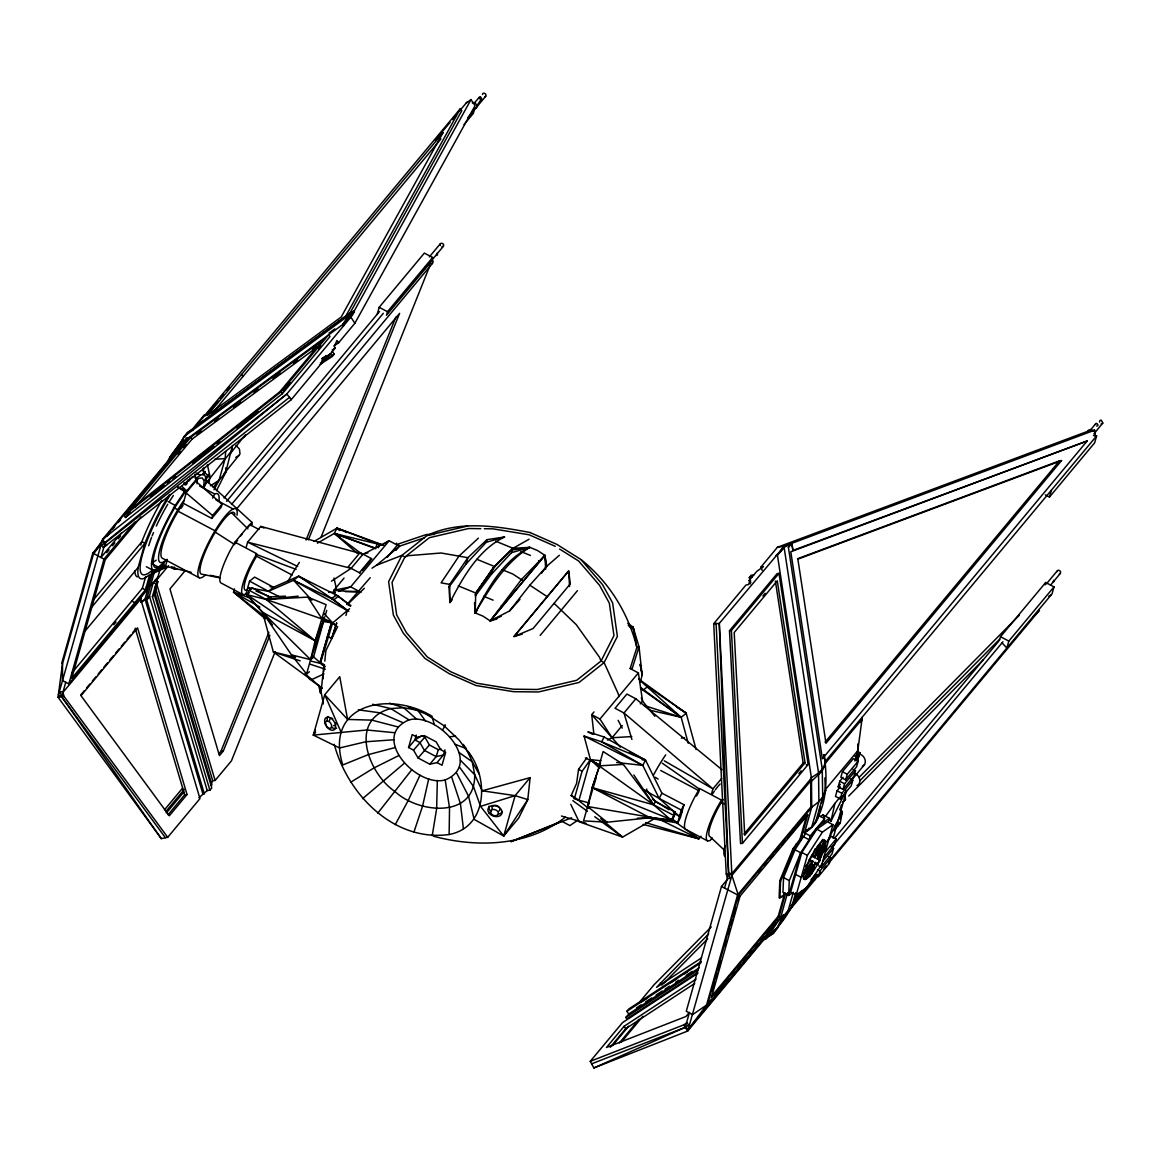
<?xml version="1.0" encoding="UTF-8"?>
<svg xmlns="http://www.w3.org/2000/svg" width="1161" height="1161" viewBox="0 0 1161 1161"><rect width="100%" height="100%" fill="white"/><g stroke="black" fill="none" stroke-linecap="round" stroke-linejoin="round"><path stroke-width="1.5" d="M857.819 743.94L857.805 750.703L854.873 761.079M197.094 483.861L197.123 478.782M203.509 485.98L210.228 477.926L203.204 471.003L203.219 468.318M846.296 790.336L830.899 821.335L829.433 818.316L822.931 814.862L820.551 816.546M334.223 744.288C347.734 794.501 393.739 842.16 449.133 834.512L449.539 807.867L445.185 779.945C484.471 763.604 437.987 711.998 409.02 719.893C369.735 736.234 416.233 787.84 445.185 779.945M437.334 780.453L436.638 808.724L432.24 835.63M496.879 618.973L490.218 620.903L482.918 616.099L475.168 612.921L475.749 593.039L493.149 568.063L513.031 548.297L529.082 539.226M779.887 898.179L780.598 881.141L793.703 849.228L800.727 839.766L807.751 814.862L806.953 814.442L799.929 839.345L792.905 848.822L779.815 880.72L779.104 897.758L782.006 896.684L785.025 893.07M805.255 833.874L794.995 849.75L783.559 877.585L782.949 892.432L788.667 895.465L792.629 892.664M794.995 849.75L800.713 852.784L789.291 880.618L788.667 895.465L800.713 852.784L816.488 828.373M788.421 547.455L791.889 543.363L784.212 546.352L777.42 555.074L811.466 778.218L811.728 807.272L804.66 832.292L811.757 826.922L818.897 801.612L818.549 773.037L784.154 547.644L784.212 546.352L791.889 543.363L792.978 550.488L791.628 543.406L783.414 546.468L777.42 547.281L761.094 566.858L762.124 570.327M776.07 555.277L777.42 555.074L784.154 547.644L784.212 546.352L719.283 623.428L728.615 873.652L730.037 878.427L727.671 878.746L726.249 873.957L713.71 623.718L745.972 585.013L748.337 584.694L750.543 580.369L749.121 580.558L750.151 584.027M214.016 489.753L218.994 480.393L225.132 458.624L225.698 451.455M817.083 855.526L824.266 840.187L824.658 841.188L817.083 855.526L820.246 844.308L818.331 846.616L815.153 857.834L814.601 856.615L817.518 846.282L820.203 843.06A16.733 3.57 -62.1 0 1 824.266 840.187L825.369 840.724A16.733 3.57 -62.1 0 1 825.355 845.585L824.615 849.707L817.068 858.763L820.159 860.286L817.431 864.437A16.733 3.57 -62.1 0 1 811.655 873.362L814.079 864.756M628.232 625.329L630.568 627.608L633.079 627.071L636.852 647.461L630.147 668.547L632.295 668.199L639.029 646.75L633.079 627.071L627.724 623.341M640.335 682.204L642.178 674.904L640.146 664.281M334.034 345.818L338.562 342.843L354.874 323.266L350.332 316.329L350.68 312.643L353.844 311.133L354.352 311.946L350.84 317.142L286.709 394.101L101.646 545.293L103.242 547.702L291.179 399.718L323.426 360.998L321.844 358.589L326.676 355.658L327.634 357.109L321.626 361.042M323.934 664.919L321.075 691.825L323.353 703.943M322.903 678.938L323.28 675.383M323.658 671.827L324.412 664.716L319.957 662.35L331.582 622.369L335.5 625.271M324.79 661.16L325.922 650.479L337.648 626.635M434.258 724.595L432.023 716.235C390.169 690.592 323.817 703.247 342.742 764.983L368.11 754.694L395.379 747.495M449.133 834.512C488.142 827.024 488.854 777.173 467.898 751.24M467.012 750.238L472.251 761.761L474.689 774.677L482.207 790.801L530.127 777.623L527.791 799.595L518.735 817.997L503.714 836.022L474.152 819.361L468.58 796.344L456.636 773.008M232.505 445.49L225.698 472.353L216.483 490.711M586.885 757.727L578.541 769.38L576.596 783.37L571.168 795.532L578.251 800.263M482.483 94.52C482.787 91.414 487.243 94.056 485.733 96.247L467.68 117.812M1057.134 571.604C1057.439 568.498 1061.88 571.125 1060.385 573.331L1050.458 585.246M1095.462 424.433C1096.129 421.312 1099.83 426.131 1096.695 426.072M140.452 598.263L199.968 798.608L167.706 837.313L161.292 838.634L58.05 697.239L62.52 663.657L93.591 553.507L101.747 541.316L125.91 512.335M697.921 973.179L622.514 1022.609L590.252 1061.328L593.866 1067.96L687.689 1031.041L731.894 875.394L719.283 623.428L713.71 623.718M591.849 1063.737L685.251 1027.34L688.531 1029.081L706.541 1005.092L737.612 894.928L810.9 806.982L810.639 778.102L818.549 773.037L822.249 769.119L825.471 763.401L824.15 754.737M811.757 826.922C825.471 809.754 827.3 785.678 825.297 764.533L824.629 763.27M862.275 717.121L857.805 750.703L826.385 788.392M209.082 482.047L210.025 476.939M834.004 830.681L840.172 823.294L842.349 811.771L840.259 808.985M824.963 847.37L825.355 845.585L823.584 844.657A16.733 3.323 -61.7 0 0 824.005 842.886M825.413 846.862L817.866 855.918L818.389 853.93L825.355 845.585L825.137 848.14L817.431 864.437L814.572 863.029L815.138 862.405L818.229 863.929M830.899 821.335L834.933 803.339L840.448 796.722M428.714 778.857L422.575 806.111L413.882 832.234M817.068 858.763L817.271 857.921L820.159 860.286M103.242 540.576L92.807 553.086L61.722 663.25L62.52 663.657L62.476 680.564L68.804 683.916L146.634 590.514L152.396 570.066A62.781 13.366 -62.1 0 1 141.613 557.773A62.781 13.366 -62.1 0 1 170.536 494.528M186.965 438.118L102.589 539.357L58.398 695.018L61.678 696.76L165.341 837.632M161.292 838.634L61.678 696.76L65.756 682.305M106.638 545.481L102.589 539.357L286.709 394.101L289.582 397.294L105.041 543.058L100.963 557.512L121.557 532.797M68.804 683.916L104.011 559.138L134.908 522.044M85.087 631.076L138.144 567.41L144.936 543.319A67.28 14.324 -62.1 0 1 167.503 497.547L169.274 494.804M72.142 672.582L142.382 588.308L145.604 576.843M141.671 595.709L140.699 599.105L62.883 692.507M140.902 516.906L105.216 559.733L71.75 678.329L145.43 589.919L149.74 574.637L144.762 578.149A67.28 14.324 -62.1 0 1 138.144 567.41M140.858 602.443L144.893 599.671L152.628 572.257M192.813 430.542L193.611 427.741L204.525 414.637M154.529 571.415L146.33 600.44L144.893 599.671M204.38 793.979L146.605 599.482L149.435 596.086L153.252 582.575L155.98 584.027L152.41 596.681L209.894 790.22L207.224 790.568L198.937 797.738M156.546 581.966L160.262 568.803M152.41 596.681L154.297 594.403L157.867 581.748L155.139 580.311M153.092 572.054L151.206 574.332L165.065 567.802L167.242 560.081M199.257 577.786L162.38 558.238A39.039 8.316 -62.1 0 1 178.126 511.246L183.264 503.293L186.747 490.943L196.165 479.653L194.903 474.37M177.531 487.083L186.326 492.467L195.73 481.191L196.165 479.653L194.743 476.344M203.204 471.003L204.118 467.781M203.915 474.718L204.8 471.584L202.972 473.775M208.066 482.744L208.98 479.522M183.264 503.293L211.81 518.43L212.623 515.528L222.041 504.251L195.73 481.191M222.041 504.251L221.214 507.139L211.81 518.43M251.124 525.556L252.01 522.421L205.178 479.624M265.259 618.828L233.535 592.139L234.449 588.903M246.263 547.02L247.627 542.172L260.761 526.412L363.016 554.145L351.159 568.368L331.48 581.153M350.549 605.824L338.431 596.173L298.653 576.204L273.517 587.263L254.636 577.104L249.557 581.153L245.929 594.055L262.604 612.355L310.611 659.666L306.562 674.004L291.469 654.891L262.604 612.355L247.075 594.693L249.18 590.296L252.314 587.8L269.367 596.972L285.504 596.144M377.238 314.21L379.183 307.302L424.36 253.083L432.661 257.481L431.66 261.065L386.468 315.284L387.484 311.699L432.661 257.481M291.469 654.891L310.611 659.666L315.168 640.77L326.125 604.678L307.781 597.102L266.246 599.468L247.075 594.693L249.296 592.661M325.356 615.17L326.705 610.396M474.312 109.845L473.311 113.415L464.037 124.546M324.05 665.935L320.117 663.033L331.582 622.369M345.92 615.475L347.313 610.555L349.606 608.727M393.927 739.76L365.671 741.777L339.534 747.989L313.339 735.102L324.732 694.728L339.752 676.703L347.589 719.443L371.781 720.125L397.57 726.83M448.973 587.045L449.713 584.375L467.883 557.701L486.996 539.647L504.542 536.992C478.303 549.748 462.847 577.481 449.902 602.559L448.973 587.045L466.141 563.898L486.241 542.303L486.996 539.647M408.556 747.51L412.213 734.594L417.162 737.22L424.375 735.624L436.144 741.85L440.701 749.687L445.664 752.328L442.022 765.259L437.044 762.617L429.831 764.214L418.062 757.973L413.519 750.151L408.556 747.51L414.898 739.905L421.965 735.624L424.868 737.162L429.425 744.999L438.307 749.701L441.18 749.063M416.262 735.058L414.898 739.905L419.861 742.532L424.404 750.369L436.173 756.609L443.386 755.013L444.982 749.832M466.141 563.898L467.883 557.701L441.107 552.999L408.164 555.684L404.913 557.019L392.041 582.43L396.67 614.938L406.423 632.658L427.35 656.995L450.744 671.711L476.765 683.205L513.046 689.184L537.311 689.503L576.741 680.273L601.079 661.001L613.951 635.589L609.322 603.081L599.569 585.362L578.657 561.024L559.617 549.066M475.313 595.956L491.408 574.26L493.149 568.063L513.031 548.297L529.822 547.353L537.572 550.532L544.857 555.335L546.816 566.22L541.345 573.418M491.408 574.26L511.508 552.68L512.262 550.009L529.822 547.353C505.296 562.33 489.478 588.598 475.168 612.921L474.544 602.574M459.538 767.116L473.441 786.461L480.552 806.344L503.714 836.022L515.107 795.648L530.127 777.623M588.511 808.317L574.724 797.418L582.111 771.267L590.441 759.613L584.056 736.059L601.659 741.806L645.516 760.092L661.886 793.152L684.003 804.747L680.375 817.634L677.661 822.931L648.085 818.041M589.338 802.933L578.976 800.263L590.441 759.613L600.919 760.76M646.648 790.133L655.355 801.598L675.325 812.061L673.641 815.327L653.672 804.863L599.076 765.868L603.11 751.53L623.384 764.431L653.672 804.863L672.059 820.958L587.597 806.518L583.562 820.856L607.087 822.22L650.044 817.75L671.537 819.724L674.526 814.877L671.537 819.724L592.154 787.608L600.585 762.908M675.325 812.061L672.059 820.958L674.526 814.877M684.003 804.747L681.289 810.044L677.661 822.931L671.842 818.708M711.562 793.703L712.927 788.856L721.692 778.349M727.207 879.617L721.489 886.482L686.282 1011.26L692.609 1014.627L706.541 1005.092L707.325 1005.499L780.613 917.553C789.538 912.59 794.937 903.505 796.852 893.68M593.866 1067.96L685.251 1027.34L689.329 1012.885M724.537 888.107L728.615 873.652L716.076 623.399M707.325 1005.499L738.396 895.349L811.699 807.403L810.9 806.982M712.433 990.71L714.871 982.075M715.844 978.621L717.309 973.44M718.282 969.986L720.72 961.352M725.103 945.809L726.568 940.628M728.513 933.72L729.979 928.539M730.951 925.085L732.402 919.904M733.389 916.45L735.813 907.815M737.772 900.907L739.223 895.726L740.021 896.147L711.272 998.039L779.002 916.755L785.547 893.52M711.635 996.24L778.204 916.348L784.763 893.099M787.637 892.664L780.613 917.553L779.829 917.132L780.584 917.683L787.593 912.59L773.313 933.4L761.355 941.527M818.665 865.816L821.059 867.093L832.959 824.687L827.43 821.756L816.851 829.23L801.845 852.464L790.685 892.025L796.214 894.957L806.779 887.483L821.799 864.248M787.709 912.183L793.326 892.258M818.084 815.211L824.586 818.65L810.233 835.891L809.144 839.751L802.628 836.297M791.512 907.612L795.72 892.678M815.559 822.351L822.699 797.056L826.095 790.031M819.173 811.321L820.58 806.344M821.524 803.02L822.931 798.042M823.86 794.719L825.268 789.741L824.89 777.87M796.214 894.957L807.374 855.396L822.394 832.161L832.959 824.687M814.949 848.88L813.005 855.773L814.601 856.615L811.742 855.207L809.057 860.316L813.237 861.477L803.818 874.059A16.733 3.57 -62.1 0 0 803.804 878.921L804.907 879.472A16.733 3.57 -62.1 0 0 808.97 876.584L811.974 873.623L815.138 862.405M823.497 822.51L824.586 818.65M807.2 875.655L808.97 876.584L811.887 866.251L804.907 879.472M810.059 875.931L813.222 864.713L805.647 879.051L804.849 878.659L812.424 864.321L804.878 873.377L805.69 870.532L804.95 870.068L811.902 861.723L810.146 860.78L805.502 866.353M817.286 853.393L820.203 843.06M840.346 786.824L837.066 790.757L835.485 796.373L840.288 798.928L851.216 785.823L852.798 780.207L850.389 778.929M853.074 769.409L855.483 770.686L853.901 776.303L842.988 789.407L838.169 786.853L839.751 781.237L843.031 777.304M842.436 771.717L840.854 777.333L845.672 779.887L856.586 766.782L858.168 761.166L853.364 758.612L842.436 771.717L847.254 774.256L845.672 779.887M828.475 821.727L829.433 818.316L818.331 826.168M825.355 845.585L824.615 849.707M861.027 722.563L861.926 719.341L824.47 764.301M814.775 874.697L818.374 876.613L819.956 870.997L830.884 857.892L828.475 856.615M840.288 798.928L841.885 793.311L852.798 780.207M842.988 789.407L844.569 783.791L855.483 770.686M839.925 810.059L841.406 804.834M833.076 838.344L846.587 790.481M840.071 818.955L842.349 811.771L827.212 841.681M830.884 857.892L829.288 863.508L818.374 876.613M831.16 847.095L833.569 848.372L831.973 853.988L821.059 867.093M827.082 841.536L831.436 836.297L836.254 838.852L834.672 844.468L823.744 857.573M999.519 640.277L1000.521 636.707L1045.698 582.488L1053.999 586.885L1052.055 593.793L829.331 861.07M1053.999 586.885L1008.822 641.104L1006.877 648.012L1001.972 642.86M1045.321 494.833L1049.471 497.039L1051.416 490.131M1045.031 584.868L1045.698 582.488M1093.517 435.549L1096.608 435.912L1094.649 442.82L1049.471 497.039M592.589 789.741L587.597 806.518L607.087 822.22M593.59 786.389L596.086 778.001M336.559 623.007L331.785 638.565L327.344 636.199M438.307 749.701L436.173 756.609L429.831 764.214M856.397 760.252L858.052 755.216L860.054 752.821L857.253 751.341M140.771 545.031L141.889 541.694A67.28 14.324 -62.1 0 1 161.843 500.362M804.95 870.068L803.818 874.059L810.784 865.714L803.804 878.921M599.453 766.202L592.154 787.608L587.597 806.518L589.12 803.557M331.509 638.419L336.792 623.123M189.461 479.899L187.661 481.046M857.34 760.528L860.054 752.821L857.094 760.992M275.172 651.698L231.416 760.876L215.104 780.453L212.724 780.758L210.533 785.097L211.941 784.909L154.761 592.4M320.929 537.499L429.976 265.434M820.493 853.567L818.52 858.487L821.756 850.868M219.008 753.649L220.938 751.341L268.888 632.281M306.04 540.054L395.872 317.026M184.715 571.212L169.941 588.946L219.458 755.637L223.304 751.022L269.903 635.314M308.405 539.734L399.587 313.354L236.525 509.04M324.253 618.363L315.168 640.77L262.604 612.355L272.443 624.85M530.04 532.522L529.982 532.507C496.153 526.02 459.451 520.244 427.03 535.497L401.88 555.408L388.616 581.617L393.376 615.112L403.447 633.384L424.999 658.476L449.133 673.641L475.952 685.498L513.365 691.666L538.385 691.985L579.02 682.479L604.112 662.612L617.376 636.402L612.616 602.907L602.544 584.636L580.993 559.544L556.859 544.378L529.982 532.507M174.194 453.864C180.448 447.856 181.174 438.437 187.516 432.618L350.68 312.643L342.655 324.587L180.579 443.749L181.667 445.113L185.339 440.701M179.229 446.883L183.96 436.609L347.676 316.242L350.332 316.329L351.13 317.65M179.955 447.464L181.261 444.445L187.124 437.857M780.584 917.683L766.129 938.93L765.447 938.248L766.739 935.229L775.795 922.705M394.667 732.722L366.92 729.993L313.339 735.102L315.429 730.298M231.199 451.789L230.604 453.153L245.421 434.736M224.233 473.456L225.771 471.032L225.814 467.81M225.176 472.396L239.993 453.98L239.471 449.118L235.944 445.345M474.602 108.728L476.387 107.944A4.746 3.265 39.8 0 0 476.852 105.825L481.655 98.67L480.465 96.711L479.232 98.09M424.389 269.076L424.853 267.378M424.665 268.757L443.415 246.248C445.185 243.171 438.902 241.691 440.396 245.508M375.395 548.268L377.586 543.348L382.55 545.148M851.419 780.381L864.539 764.635C867.078 760.165 863.131 753.881 858.066 753.91M1093.88 433.924L1102.877 422.923L1101.223 420.166L1099.975 420.413L1099.511 422.096M212.739 498.156L214.64 494.005L199.692 486.082M419.963 775.243L408.338 800.219L395.306 824.557M781.397 919.57L777.348 928.278L773.313 933.4L763.793 938.552M166.125 465.01L169.68 457.434L182.843 439.221M779.67 923.169L777.348 928.278L774.184 929.99M825.297 764.533L821.901 771.441L810.929 781.774M809.057 860.316L812.061 856.31L815.153 857.834M475.067 603.009L475.168 612.921C488.113 587.843 503.584 560.11 529.822 547.353L511.508 552.68M317.432 543.174L334.31 533.421L337.024 528.124L384.073 545.38M378.268 547.76L379.894 544.582L337.024 528.124L314.007 541.432M616.622 762.501L642.802 765.389L645.516 760.092L604.112 737.017L601.659 741.806L642.802 765.389L659.172 798.449L679.475 816.488L682.189 811.191M637.418 818.215L650.044 817.75L592.154 787.608L653.672 804.863L655.355 801.598M681.289 810.044L659.172 798.449L661.886 793.152M802.817 876.526L805.908 870.648M818.795 846.674L822.67 839.33M818.389 853.93L825.369 840.724L817.866 855.918M460.38 108.641L345.905 315.894L195.541 426.464L460.38 108.641L461.759 110.73L349.708 313.615M350.84 317.142L471.003 99.57L475.052 105.695L354.874 323.266M252.068 524.322L249.644 524.54L234.943 542.172L230.212 550.546A33.19 7.068 -62.1 0 0 221.054 582.996L242.881 594.577L245.319 594.359M442.501 729.993L445.447 725.001L443.937 725.683L426.435 714.247L407.874 706.57M834.933 827.067L837.473 822.757L840.172 823.294M169.521 501.407L173.337 495.515M164.456 564.014L156.982 570.182A54.045 11.508 -62.1 0 1 175.253 505.427L184.338 491.814M807.098 831.029L808.927 828.185M202.594 474.472L204.481 471.598M503.714 836.022L527.791 799.595L515.107 795.648L482.207 790.801M343.496 325.951L342.655 324.587L353.844 311.133L348.518 314.239M474.994 594.751L493.149 568.063L513.031 548.297L495.616 541.157M202.943 474.385L204.989 471.468M182.596 440.266L169.68 457.434M184.628 437.465L187.516 432.618L192.726 429.439M169.158 460.83L172.176 456.65M783.124 915.202L781.106 917.988L783.385 915.26M790.902 906.015L794.937 900.443C788.261 913.663 780.061 927.465 767.465 935.81M501.334 616.244L490.218 620.903L521.347 579.629L544.857 555.335L546.338 566.583M825.442 816.43L834.933 803.339M184.28 493.381L175.471 506.53A50.591 10.768 -62.1 0 0 158.375 567.134L152.846 564.217M231.634 447.232L231.837 450.57L210.228 477.926L207.427 464.705M411.705 769.845L377.804 813.106M223.58 475.052L225.698 472.353L213.203 487.301M545.685 569.122L544.857 555.335L490.218 620.903L509.548 610.947L529.822 585.202L546.816 566.22L559.384 555.277M577.452 590.659L540.17 635.386M569.572 586.494L568.643 570.965L514.004 636.533L533.059 628.551L570.327 583.823L568.643 570.965L514.004 636.533L522.319 634.124M205.497 415.87L217.934 400.951M220.198 398.238L223.58 394.174M226.976 390.096L229.239 387.382M435.375 140.002L450.12 122.326M452.384 119.598L455.78 115.519M459.175 111.441L466.954 102.11M128.203 509.577L131.657 505.441M133.95 502.669L137.404 498.533M139.712 495.776L143.151 491.64M145.459 488.868L148.913 484.732M152.352 480.596L154.66 477.839M158.114 473.688L160.407 470.931M163.861 466.795L166.154 464.023M106.71 536.397L109.032 533.61M112.515 529.445L114.823 526.659M118.306 522.494L120.628 519.707M124.096 515.528L189.911 436.696M92.807 553.086L93.591 553.507L99.396 546.555M190.781 437.189L130.453 509.592L279.917 391.663L322.99 339.97L190.781 437.189L192.058 439.119L135.198 507.342M125.461 517.516L282.37 393.71L329.985 336.574L328.708 334.644L281.107 391.779L124.183 515.586L125.461 517.516L130.032 512.016M178.097 454.343L180.376 451.6M183.815 447.478L186.108 444.736M212.245 413.374L440.919 138.943M103.837 547.31L106.13 544.567M474.327 103.155L479.377 97.103M106.768 552.592L109.076 549.821M112.53 545.685L114.837 542.913M118.291 538.777L120.584 536.019M93.446 599.831L141.889 541.694L144.936 543.319L91.879 606.985M205.337 478.361L208.632 474.399M205.018 480.32L209.531 474.893M283.458 390.88L290.265 382.724M318.593 348.706L320.871 345.993M327.634 357.109L335.21 348.024L334.252 346.573L336.966 340.434L338.562 342.843M320.189 364.365L332.278 356.442L334.179 354.178L332.365 351.435M113.749 624.705L116.027 621.962M157.983 576.901L150.408 585.986L148.971 585.217L146.271 587.06M224.058 498.025L379.502 311.496M155.835 580.95L168.577 565.668M155.98 584.027L157.867 581.748M429.381 256.886L440.411 243.65M226.584 501.378L383.319 313.296M147.418 599.134L149.58 596.551M231.532 504.454L432.385 263.431A4.746 3.265 39.8 0 0 433.082 261.443L432.139 259.208A2.583 1.771 39.8 0 0 431.529 258.642M80.733 694.975L84.216 690.795M86.538 688.009L90.021 683.844M92.343 681.057L95.812 676.878M98.134 674.091L101.617 669.912M103.939 667.125L107.422 662.946M109.744 660.174L113.227 655.994M115.549 653.208L119.017 649.028M121.339 646.242L124.822 642.062M127.144 639.276L130.627 635.111M132.949 632.324L135.271 629.538M248.019 527.21L252.01 522.421M344.048 578.091L333.875 590.296L335.471 595.448M359.388 572.736L371.23 558.514M362.247 570.515L370.867 560.183M164.514 809.798L182.654 788.029M165.689 811.742L184.265 789.451M166.415 812.889L183.83 791.991M168.069 814.761L184.672 794.85L187.037 794.545L137.52 627.854L80.98 695.7L169.332 815.777L187.037 794.545M346.907 604.576L370.228 577.685M387.179 557.338L397.352 545.133L396.452 543.159M364.365 588.264L348.039 603.938M396.017 550.299L399.413 546.221L424.476 537.775M209.894 790.22L211.795 787.942L154.297 594.403M313.339 735.102L315.661 732.33M452.18 599.831L449.902 602.559L449.713 584.375L441.093 582.866L458.958 556.134L478.376 538.138M475.168 612.921L477.447 610.193M490.218 620.903L544.857 555.335M413.519 750.151L424.868 737.162M418.062 757.973L429.425 744.999M437.044 762.617L443.386 755.013M593.982 711.954L591.718 714.668L593.866 733.854M620.351 747.147L612.05 737.772L599.961 719.036L638.39 672.916L630.147 668.547M721.895 769.656L635.822 698.777L623.979 712.999L631.918 739.426M622.223 725.552L612.05 737.772L607.464 740.036M640.306 703.856L642.57 701.142L638.39 672.916M750.819 582.691L749.28 577.51L751.167 575.232L753.852 574.884M749.121 580.558L756.682 571.473L763.474 566.539L761.094 566.858M729.5 630.757L777.115 573.621L779.002 573.36L808.172 764.475L742.445 843.35L740.544 843.597L729.5 630.757L731.401 630.496L779.002 573.36M762.922 596.028L765.186 593.315M643.049 824.383L698.835 838.822L701.026 836.196M712.215 837.981L709.951 840.695L707.528 840.898L685.701 829.331A33.19 7.068 -62.1 0 1 694.858 796.867L699.59 788.493L721.416 800.074L716.685 808.448A33.19 7.068 -62.1 0 0 707.528 840.898M743.983 834.106L803.165 763.082L805.052 762.835L777.275 580.805L734.202 632.498L744.723 835.238L805.052 762.835M798.913 773.56L801.206 770.817M825.065 742.184L1059.485 460.859L1061.546 460.583L825.979 743.272L797.868 559.123L1061.546 460.583M1090.585 429.875L1095.636 423.809M1087.218 440.962L822.38 758.772L790.786 551.736L1087.218 440.962L792.716 550.532M810.451 779.307L732.243 873.159L726.249 873.957M824.963 761.877L1096.608 435.912M738.396 895.349L731.894 875.394L810.102 781.542M697.616 972.483L626.824 1018.879L625.866 1017.428L628.711 1014.017L626.896 1011.289L628.783 1009.011L701.331 961.468M638.724 1003.148L653.948 984.876L711.243 926.913M696.092 979.086L624.125 1026.266L606.434 1047.498L686.035 1016.47L689.503 1012.319M708.66 933.865L656.545 987.358L701.52 957.869M610.236 1047.266L625.721 1028.675L694.684 983.469M612.413 1045.698L628.638 1026.237M758.743 872.303L761.035 869.545M764.489 865.409L766.782 862.667M770.222 858.53L773.661 854.394M775.969 851.637L779.408 847.501M781.701 844.758L785.141 840.622M787.448 837.865L806.953 814.442M740.021 896.147L807.751 814.862M619.35 1042.97L639.087 1019.271M621.309 1042.157L642.846 1016.31M847.254 774.256L858.168 761.166M838.169 786.853L840.361 784.241M804.66 832.292L806.721 829.825M834.164 826.734L837.473 822.757L838.169 825.689M820.101 848.822L823.584 844.657M819.579 855.149L823.062 850.969M834.643 838.126L998.866 641.061M1046.351 583.968L1057.381 570.733M825.34 851.956L836.254 838.852M832.263 846.587L1002.93 641.786M822.656 861.477L833.569 848.372M708.849 1002.306L711.171 999.519M714.654 995.354L716.961 992.568M720.444 988.388L722.766 985.616M726.235 981.437L728.557 978.665M732.04 974.485L734.347 971.699M737.83 967.534L740.152 964.747M743.62 960.582L745.942 957.796M749.425 953.631L751.733 950.844M755.216 946.665L757.538 943.893M761.006 939.713L763.328 936.942M766.797 932.762L769.119 929.976M772.602 925.81L774.924 923.024M794.182 899.906L802.048 890.472M811.017 879.704L815.501 874.32M717.629 992.989L719.922 990.246M723.347 986.124L725.64 983.382M688.531 1029.081L766.739 935.229M767.784 933.966L769.874 931.47M791.323 905.725L817.431 874.393M765.912 937.188L687.689 1031.041L683.655 1024.916L590.252 1061.328M786.084 912.981L788.334 910.268M791.729 906.204L817.721 875.002M780.337 921.224L820.508 873.028M823.976 868.849L826.298 866.077M828.606 863.291L1039.458 610.28L1033.101 616.709M481.525 98.961L480.103 99.236M485.733 96.247L484.674 96.856M244.811 436.086L242.649 437.842M239.384 455.33L235.799 457.361M443.415 246.248L441.891 246.814M1102.703 423.33L1101.179 423.881M864.539 764.635L862.362 766.391M1060.385 573.331L1059.311 573.94M509.548 610.947L519.968 599.366M565.262 817.213C528.371 846.238 477.592 848.052 433.488 836.21M165.37 561.373L158.375 567.134M808.97 876.584L810.233 875.234M858.937 777.493L1019.358 615.185M859.837 780.772L999.563 639.261M663.25 983.875L707.717 938.843M842.378 802.483L844.918 799.914M848.72 796.054L983.382 659.695M855.613 757.553L858.052 755.216L854.728 756.188M362.551 798.695L404.55 763.082M251.066 588.99L247.743 587.611L268.452 591.312L293.588 580.253L298.653 576.204L333.86 599.831L347.313 610.555L332.656 622.935L320.567 662.67L325.109 666.719M372.013 568.208A157.838 108.35 39.8 0 1 376.599 565.218L399.413 546.221L398.136 544.059L426.537 534.466L434.17 534.481M784.154 547.644L787.971 544.48L822.249 769.119L822.699 797.056L818.897 801.612L811.728 807.272M162.569 568.222L160.726 569.383M249.557 581.153L268.452 591.312L273.517 587.263L270.078 586.639M249.18 590.296L266.246 599.468L269.367 596.972M338.431 596.173L333.86 599.831L293.588 580.253L311.903 600.266M298.174 596.144L266.246 599.468L322.076 619.016L324.906 616.767M306.562 674.004L309.392 671.755M640.437 688.067L643.121 690.2L647.707 686.557L686.238 713.26L681.173 717.309L650.363 710.3M150.233 496.923L164.47 485.69M167.315 483.44L170.159 481.191M173.004 478.956L175.848 476.707M192.929 463.224L214.292 446.39M217.136 444.141L219.98 441.891M237.062 428.409L258.41 411.575M140.887 602.312L145.038 599.178L202.957 794.168M465.982 103.271L471.003 99.57M349.954 313.992L353.844 311.133M350.129 314.254L354.352 311.946M329.013 333.178L334.832 328.911M197.022 434.345L201.404 431.123M214.567 421.443L218.95 418.221M233.55 407.482L240.864 402.112M254.012 392.447L258.395 389.211M273.009 378.471L280.309 373.102M293.457 363.437L297.84 360.215M312.454 349.476L316.837 346.239M192.058 439.119L316.997 347.255M195.396 478.782L200.403 475.226A54.045 11.508 -62.1 0 1 205.729 483.861L203.988 487.518L204.017 480.741L202.319 477.984L199.01 478.274L195.498 480.77M152.642 562.65L156.169 560.168M426.972 535.54L467.622 526.035M432.385 263.431L431.166 264.011M384.799 543.682L389.109 540.765L399.413 546.221M577.061 820.711L569.906 825.587L561.663 821.204L510.898 841.681L571.575 817.794M332.206 349.998L335.21 348.024M322.163 358.618L326.676 355.658M322.961 358.618L330.479 353.699L332.278 356.442M320.421 362.972L334.179 354.178M626.896 1011.289L700.954 962.745M640.654 1002.48L646.692 998.518M670.811 982.714L676.848 978.752M684.395 973.818L687.414 971.83M636.605 1007.821L641.104 1004.86M645.618 1001.914L651.626 997.967M656.139 995.021L662.147 991.073M665.151 989.099L669.65 986.153M675.658 982.221L678.663 980.247M686.18 975.327L692.188 971.38M628.711 1014.017L699.314 967.737M625.866 1017.428L697.979 970.161M683.655 1024.916L687.051 1022.696L688.647 1025.105L685.251 1027.34M210.373 485.791L218.994 480.393M350.593 782.282L374.089 767.871L398.992 755.448M856.934 785.634C861.941 783.37 859.938 775.882 855.672 773.894M842.726 802.686L845.498 799.581L844.976 794.704M1048.76 596.217L1051.082 594.954M324.006 673.873L311.308 679.795L273.357 651.96L262.546 612.239L265.274 614.619M472.295 102.937L473.601 102.603A2.583 1.771 39.8 0 1 475.691 103.619L476.62 105.027M376.614 565.218L401.88 555.408L404.913 557.019L429.323 537.703L468.681 528.516L480.814 528.676M338.591 591.428L350.68 586.871L389.109 540.765L364.394 553.666L367.906 552.926M777.42 547.281L1088.612 430.978L1094.605 430.18L1095.621 437.087M783.414 546.468L1094.605 430.18M797.52 558.76L1059.485 460.859M580.935 559.5L580.993 559.544C608.901 581.734 628.29 612.95 636.852 647.461L639.029 646.75L642.149 675.252M480.552 806.344L515.107 795.648M486.241 542.303L504.542 536.992M157.316 568.643L165.501 566.263L191.159 572.271M152.396 570.066L165.065 567.802M636.852 647.461L639 647.098M791.076 543.479L791.889 543.363M782.92 546.555L784.212 546.352L778.059 554.247L776.767 554.45M810.799 777.478L810.639 778.102M749.28 577.51L751.965 577.148M58.05 697.239L64.044 696.44L167.706 837.313M220.938 751.341L223.304 751.022M857.979 702.681L860.025 702.405M806.155 764.867L808.172 764.475M449.655 736.756L455.634 736.19M824.658 841.188L825.442 841.58M631.773 736.553L612.05 737.772L591.718 714.668L599.961 719.036M214.901 459.234L225.132 458.624M599.076 765.868L623.384 764.431M328.679 592.386L335.398 592.081M345.485 591.704L358.923 591.239M484.282 528.719L492.946 528.835L529.169 534.8L555.248 546.309M347.676 316.242L350.332 316.329M642.018 759.744L645.516 760.092L629.567 752.313M1052.606 582.329L1053.825 581.646L1053.52 580.282M358.314 709.835L379.923 712.825L402.446 722.447M322.134 621.338L332.656 622.935L336.559 626.055M219.98 577.902L201.23 574.071A34.83 7.416 -62.1 0 1 213.014 536.005A34.83 7.416 -62.1 0 1 234.943 514.381M210.185 575.275L218.544 577.032M585.942 823.251L561.431 816.009M372.608 704.277L390.807 708.587L403.723 707.731L417.786 710.343L425.492 720.966M295.562 657.358L273.357 651.96L300.177 660.885M310.93 661.102L321.176 663.584L313.006 656.429M357.298 553.318L334.31 533.421L379.894 544.582M351.159 568.368L247.627 542.172L297.68 566.466M645.69 822.598L698.835 838.822L674.251 821.132M644.268 705.554L681.173 717.309L688.212 743.229M389.501 703.16L403.723 707.731L416.886 719.385M588.105 731.807L604.112 737.017M585.333 757.944L599.816 764.91M573.839 798.579L578.976 800.263M324.151 620.105L332.656 622.935L324.108 613.603M310.234 664.223L325.327 669.229M162.424 565.218L165.501 566.263M426.435 714.247L429.236 715.234M362.624 554.624L334.31 533.421L374.814 547.876M263.445 615.519L233.535 592.139L250.326 598.133M334.31 533.421L375.787 548.747M255.507 554.087L296.113 569.383M455.214 744.39L466.272 748.584L463.224 744.404M1090.672 430.673L1091.543 431.282M436.014 255.507L437.566 254.941L437 253.301M520.883 551.533L530.432 555.451M476.808 559.268L494.833 566.655L475.749 593.039L458.348 585.884M502.089 569.63L512.857 574.056L523.001 580.718M483.615 596.261L493.164 600.179M256.059 591.065L271.05 597.305M322.656 618.784L332.656 622.935L323.019 618.189M721.242 802.541L724.333 803.847M177.589 486.865L186.747 490.943L182.016 486.444M340.478 529.634L346.834 532.507M588.105 732.069L592.879 734.405M268.452 591.312L281.296 597.639M810.131 859.953L813.237 861.477M658.809 819.027L698.835 838.822M584.056 736.059L642.802 765.389M260.761 526.412L263.939 528.037M737.612 894.928L721.489 886.482M379.183 307.302L387.484 311.699M1000.521 636.707L1008.822 641.104M839.751 781.237L844.569 783.791M837.066 790.757L841.885 793.311M371.941 558.891L360.07 552.592L348.227 566.815L360.084 573.113M635.822 698.777L626.896 694.046L615.04 708.268L623.979 712.999L712.927 788.856L664.281 760.818M196.151 472.977L200.403 475.226M818.244 814.645L819.027 815.051M808.317 810.088L809.101 810.509M215.873 499.825L233.172 508.997M249.644 524.54L258.99 529.503M816.851 829.23L822.394 832.161M803.717 832.437L810.233 835.891M168.142 501.668L175.253 505.427M173.381 507.372L177.822 509.737M799.929 839.345L800.727 839.766M178.126 511.246L215.003 530.795M234.943 542.172L256.77 553.739L252.039 562.113A33.19 7.068 -62.1 0 0 242.881 594.577M292.166 575.072L256.596 556.221A28.212 6.008 -62.1 0 0 247.061 590.02M660.74 770.483L699.415 790.975M819.753 855.875L821.393 856.745M795.924 844.163L796.707 844.584M820.116 859.329L818.36 858.4A16.733 3.57 -62.1 0 0 821.103 852.435M801.845 852.464L807.374 855.396M792.905 848.822L793.703 849.228M817.431 864.437L815.661 863.494A16.733 3.57 -62.1 0 1 812.279 869.154M817.562 869.72L819.956 870.997M795.648 874.436L801.177 877.368M783.559 877.585L789.291 880.618M578.541 769.38L582.111 771.267M779.815 880.72L780.598 881.141M781.222 896.263L782.006 896.684M101.747 541.316L105.041 543.058M728.615 873.652L731.894 875.394M146.344 566.728L153.441 570.501M571.168 795.532L574.724 797.418M321.757 664.484L324.717 666.066M778.204 916.348L779.002 916.755M104.011 559.138L93.591 553.507M777.231 920.238L778.015 920.658M142.382 588.308L145.43 589.919M131.759 601.05L134.807 602.675M293.588 580.253L347.313 610.555M643.557 789.625L659.172 798.449M233.535 592.139L259.919 607.072M298.653 576.204L309.624 582.532M347.197 604.199L350.317 605.998M676.921 707.267L686.107 712.869L696.107 749.542M655.268 777.289L658.156 779.089M409.02 719.893L390.807 708.587C347.937 719.675 368.53 773.908 394.9 791.454C418.149 813.513 475.56 819.245 474.689 774.677L460.293 760.078M599.613 768.321L590.441 759.613L599.497 765.389M652.308 799.131L668.91 809.739M673.438 812.627L679.475 816.488M215.278 532.144L234.769 544.64M538.631 560.836L539.43 561.358M529.822 585.202L546.787 596.362M501.349 605.563L502.147 606.086M662.249 763.183L698.922 788.754M458.827 752.343L472.251 761.761L479 773.821M643.121 690.2L681.173 717.309L639.638 680.114M638.579 678.938L686.238 713.26M590.441 759.613L599.163 765.941M641.119 687.878L681.173 717.309M572.823 800.64L587.451 811.365M594.766 816.72L622.572 837.096L653.266 819.376L650.653 816.88M350.84 605.737L336.385 595.085L331.553 598.597L348.88 611.383M180.724 488.331L212.623 515.528M308.986 678.561L322.032 688.197M339.839 530.272L337.024 528.124L339.709 530.504M322.105 688.4L304.98 673.656M600.774 818.679L622.572 837.096L579.107 821.77L570.762 804.297M266.246 599.468L315.168 640.77L247.075 594.693L247.598 595.927M724.812 850.621L709.85 836.5A28.212 6.008 -62.1 0 1 723.1 799.566M443.937 725.683L459.19 740.108L471.148 756.522M554.16 603.43L576.277 624.662L599.323 657.039L601.079 661.001L604.112 662.612L617.986 693.19A157.838 108.35 39.8 0 1 619.06 696.615M231.489 512.683L247.903 528.879M347.589 719.443L324.732 694.728L341.189 732.46M654.877 716.308L642.57 701.142L641.336 697.877M765.839 936.869L765.447 938.248M1093.038 431.428L1092.559 430.746A2.583 1.771 39.8 0 0 1090.527 429.57L1088.583 430.136A4.746 3.265 39.8 0 0 1087.872 432.124M187.69 480.088L189.374 480.77L190.056 477.969M633.833 774.938L653.672 804.863M813.324 877.876L814.717 879.98M289.582 397.294L291.179 399.718M281.107 391.779L282.37 393.71M660.391 982.743L661.988 985.152M241.503 374.495L242.881 376.585M624.125 1026.266L625.721 1028.675M307.781 597.102L322.076 619.016M822.931 814.862L824.397 817.242M343.38 323.803L344.193 325.124M618.145 720.328L622.209 728.15M451.76 777.391L460.438 803.644L463.428 828.969M156.343 582.691L215.104 780.453M155.153 586.929L212.724 780.758M149.435 596.086L207.224 790.568M135.155 628.174L184.672 794.85M64.044 696.44L62.621 691.651L60.256 691.971L61.678 696.76M318.448 684.627L320.61 693.422L319.565 686.369M334.005 578.018L336.313 588.496M640.219 664.702L642.178 674.904M634.762 635.938L633.079 627.071L634.704 635.662M823.889 754.781L824.702 760.107M775.388 581.066L803.165 763.082M186.399 482.105L186.355 483.745A2.583 1.611 80.7 0 1 185.557 484.79L184.483 484.659A1.872 1.176 80.7 0 1 183.757 483.397M184.309 482.57L184.381 483.121A1.872 1.176 80.7 0 0 185.121 484.369L186.195 484.5A2.583 1.611 80.7 0 0 186.994 483.455L187.037 481.815A1.872 1.176 80.7 0 0 186.863 481.322M731.401 630.496L742.445 843.35M336.646 728.165A7.329 4.528 56.5 0 1 331.306 727.033M327.387 720.836A7.329 4.528 56.5 0 1 327.939 716.555M335.747 722.592A4.151 2.554 56.5 0 1 333.541 725.64M329.608 720.386A4.151 2.554 56.5 0 1 332.728 718.572M645.487 792.049A47.02 10.014 -62.1 0 1 646.779 789.016M653.527 775.055A47.02 10.014 -62.1 0 1 665.703 754.868M681.405 738.178A47.02 10.014 -62.1 0 1 684.482 737.903M696.513 796.04A28.212 6.008 -62.1 0 1 698.675 792.208M712.506 793.95A28.212 6.008 -62.1 0 1 714.363 791.178M715.278 789.901A28.212 6.008 -62.1 0 1 720.154 783.994M492.148 808.811A4.151 2.975 20.8 0 1 496.777 805.632A4.151 2.975 20.8 0 1 498.969 811.046M725.335 856.687A39.039 8.316 -62.1 0 1 724.943 845.687M818.868 815.617A53.87 37.457 15.8 0 1 804.515 832.858M811.96 855.251A16.733 3.57 -62.1 0 1 817.736 846.325M805.168 870.111A16.733 3.57 -62.1 0 1 809.275 860.359M502.321 812.018A7.329 5.268 20.8 0 1 498.2 814.035M491.248 811.742A7.329 5.268 20.8 0 1 488.999 806.213M288.102 581.327A47.02 10.014 -62.1 0 1 299.407 562.403M235.683 543.145A28.212 6.008 -62.1 0 1 237.555 540.242M240.312 536.367A28.212 6.008 -62.1 0 1 242.069 534.147M167.097 559.297A43.755 9.317 -62.1 0 1 160.247 548.166A43.755 9.317 -62.1 0 1 183.598 500.812M181.16 508.199A34.83 7.416 -62.1 0 1 182.988 505.499M137.317 576.93A67.28 14.324 -62.1 0 1 134.792 570.704M163.353 567.236A2.583 0.798 -32.3 0 1 163.193 567.526M205.439 575A39.039 8.316 -62.1 0 1 210.039 539.604A39.039 8.316 -62.1 0 1 237.018 515.223M214.64 494.005A43.755 9.317 -62.1 0 1 218.936 500.986M148.695 545.772A50.591 10.768 -62.1 0 1 151.612 537.296M152.193 535.758A50.591 10.768 -62.1 0 1 153.484 532.58M156.343 526.035A50.591 10.768 -62.1 0 1 167.75 504.251M192.421 476.561A2.583 1.611 80.7 0 1 192.204 476.982M192.828 476.692A2.583 1.611 80.7 0 1 192.204 477.2M176.182 568.817A15.078 5.108 -70.1 0 1 173.482 567.308M176.951 568.571A14.629 4.949 -70.1 0 1 174.324 567.119M175.413 568.832A15.311 5.181 -70.1 0 1 172.67 567.308M172.017 567.758A15.035 5.094 -70.1 0 1 171.335 566.684M173.54 568.701A15.296 5.181 -70.1 0 1 171.93 567.09M324.427 618.45L313.441 657.416L310.611 659.666L324.34 618.479M443.009 132.673L341.203 317.011L207.456 415.362L443.009 132.673M350.68 586.871L333.875 590.296L360.984 592.342L350.68 586.871M489.042 813.063A7.329 5.268 20.8 0 0 501.334 814.616A7.329 5.268 20.8 0 0 494.557 805.589A7.329 5.268 20.8 0 0 489.042 813.063M324.775 722.563A7.329 4.528 56.5 0 0 334.034 729.892A7.329 4.528 56.5 0 0 331.553 718.615A7.329 4.528 56.5 0 0 324.775 722.563M325.588 724.058A4.151 2.554 56.5 0 0 330.812 728.194A4.151 2.554 56.5 0 0 329.405 721.823A4.151 2.554 56.5 0 0 325.588 724.058M491.059 813.701A4.151 2.975 20.8 0 0 497.996 814.587A4.151 2.975 20.8 0 0 494.165 809.478A4.151 2.975 20.8 0 0 491.059 813.701"/></g></svg>
